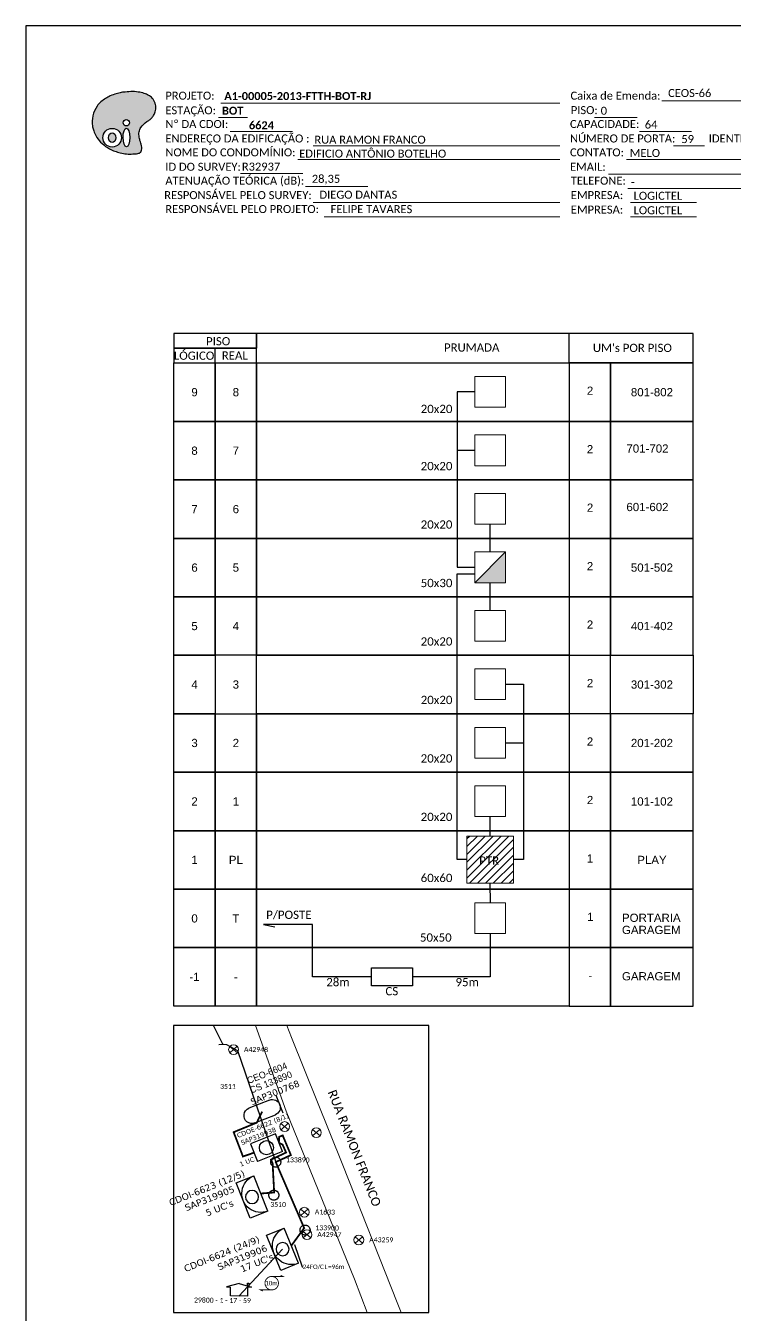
# Model space of a CAD drawing. Header units: inches. Extents: x 2255 to 2589, y -13081 to -12620.
# Drawn here: x 2254.9 to 2413.8, y -12908.5 to -12619.6 of the extents above; entities that cross this region are included whole.
import ezdxf
from ezdxf.enums import TextEntityAlignment as Align

# ---------------------------------------------------------------- set-up
doc = ezdxf.new("R2010")
doc.units = ezdxf.units.IN
doc.header["$MEASUREMENT"] = 0
doc.linetypes.add('PHANTOM2', pattern=[1.25, 0.625, -0.125, 0.125, -0.125, 0.125, -0.125])
doc.layers.add('10.4-Postes', color=1, linetype='Continuous', lineweight=0)
doc.layers.add('MUB_MEIOFIO', color=7, linetype='Continuous', lineweight=0)
for name, color, linetype in [('CD a instalar', 1, 'Continuous'), ('CDOE', 1, 'Continuous'), ('CDOI_PROJ', 1, 'Continuous'), ('CEO', 1, 'Continuous'), ('GIR_LV_EDIFICIOS', 7, 'Continuous'), ('label_cabos', 7, 'Continuous'), ('LAYOUT', 7, 'Continuous'), ('LEGENDAS_INFRAESTRUTURAS', 7, 'Continuous'), ('MUB_SEGMENTO', 7, 'Continuous'), ('NOS_DE_INFRAESTRUTURA', 7, 'Continuous'), ('surveys', 7, 'Continuous'), ('SURVEYS_LEGENDAS', 7, 'Continuous')]:
    doc.layers.add(name, color=color, linetype=linetype)
doc.styles.add('ARIAL', font='arial.ttf')
doc.styles.add('Legend', font='calibri.ttf')
doc.styles.add('siredit', font='verdana.ttf')
doc.styles.get("Standard").update_dxf_attribs({"font": 'arial.ttf'})
doc.styles.add('Style-font000', font='font000.shx')
doc.styles.add('WMF-Calibri0', font='calibri.ttf')
doc.styles.add('WMF-Calibri1', font='calibrib.ttf')
doc.linetypes.add('FENCELINE1', pattern='A,0.25,-0.1,[133,ltypeshp.shx,S=0.1,R=0,X=-0.1,Y=0],-0.1,1', length=1.45)

# ---------------------------------------------------------------- blocks, each defined once
blk = doc.blocks.new('OI')
h = blk.add_hatch(color=40)
edge = h.paths.add_edge_path()
edge.add_spline(control_points=[(4.35, -0.67), (3.92, -0.99), (3.26, -1.5), (2.81, -2.59), (2.9, -3.5), (3.06, -4.27), (3.31, -4.85), (3.37, -5.39), (3.4, -5.88), (3.2, -6.4), (2.54, -6.61), (1.65, -6.63), (0.55, -6.67), (-0.56, -6.42), (-1.61, -6.14), (-2.77, -5.61), (-3.92, -4.77), (-4.89, -3.7), (-5.34, -2.65), (-5.6, -1.94), (-5.85, -0.96), (-5.71, 0.47), (-5.1, 2.02), (-4.14, 3.02), (-3.3, 3.61), (-2.37, 4.16), (-1.36, 4.44), (-0.56, 4.7), (0.79, 4.85), (2.24, 4.97), (3.79, 4.57), (4.67, 4.21), (5.44, 3.65), (5.76, 2.99), (6.03, 2.21), (6.01, 1.46), (5.72, 0.64), (5.31, 0.08), (4.88, -0.38), (4.51, -0.55), (4.35, -0.67)], knot_values=[0, 0, 0, 0, 1.60434, 2.417191, 3.427595, 4.282808, 4.776746, 5.304182, 5.888771, 6.258406, 6.858137, 7.79129, 8.986195, 10.124242, 11.187857, 12.242908, 13.953784, 15.414161, 16.515391, 17.349188, 17.675853, 19.552021, 21.515531, 22.568638, 23.63245, 24.621084, 25.782718, 26.745347, 27.142653, 29.870543, 31.004649, 31.921532, 32.709589, 33.801391, 34.042471, 35.192333, 35.971461, 36.628871, 37.254359, 37.836911, 37.836911, 37.836911, 37.836911], degree=3, periodic=0)
h.paths.add_polyline_path([(1.13, -0.87, -1), (-0.04, -0.87, -1)], flags=16)
edge = h.paths.add_edge_path(flags=16)
edge.add_ellipse((0.56, -3.59), major_axis=(-0.02, 1.71), ratio=0.361305, start_angle=0, end_angle=360)
h.paths.add_polyline_path([(-0.36, -3.62, -1), (-3.8, -3.62, -1)], flags=16)
edge = h.paths.add_edge_path(flags=0)
edge.add_ellipse((-2.08, -3.62), major_axis=(0, 0.885), ratio=0.758294, start_angle=0, end_angle=360)
at = {"color": 40}
for centre, radius in [((-2.08, -3.62), 1.72), ((0.54, -0.87), 0.587)]:
    blk.add_circle(centre, radius, dxfattribs=at)
blk.add_ellipse((0.56, -3.59), major_axis=(-0.02, 1.71), ratio=0.361305, dxfattribs=at)
blk.add_ellipse((-2.08, -3.62), major_axis=(0, 0.885), ratio=0.758294, start_param=-3.141592653589792, end_param=3.141592653589792, dxfattribs=at)
at = {"color": 40, "start_tangent": (-0.800898, -0.598801), "end_tangent": (-0.800898, -0.598801)}
blk.add_spline([(4.35, -0.67), (3.2, -1.78), (2.9, -2.54), (2.92, -3.55), (3.12, -4.38), (3.28, -4.85), (3.37, -5.37), (3.35, -5.95), (3.2, -6.29), (2.66, -6.55), (1.73, -6.63), (0.54, -6.62), (-0.58, -6.41), (-1.6, -6.11), (-2.56, -5.67), (-3.95, -4.67), (-4.89, -3.56), (-5.37, -2.56), (-5.64, -1.78), (-5.72, -1.46), (-5.63, 0.42), (-4.84, 2.22), (-4.13, 2.99), (-3.27, 3.62), (-2.4, 4.09), (-1.3, 4.47), (-0.37, 4.72), (0.02, 4.77), (2.75, 4.8), (3.85, 4.53), (4.69, 4.16), (5.31, 3.68), (5.85, 2.73), (5.93, 2.5), (5.94, 1.35), (5.67, 0.62), (5.29, 0.08), (4.84, -0.36), (4.35, -0.67)], degree=3, dxfattribs=at)
blk = doc.blocks.new('CARIMBO')
at = {"color": 7, "lineweight": 0}
for points in [[(35.66, -16.79), (111.64, -16.79)], [(134.48, -16.3), (159.61, -16.3)], [(35.15, -20.06), (41.7, -20.06)], [(119.43, -20.02), (128.92, -20.02)], [(37.81, -23.14), (51.75, -23.14)], [(129.48, -23.14), (141.1, -23.14)], [(159.42, -23.14), (167.09, -23.14)], [(56.38, -26.37), (111.64, -26.37)], [(137.07, -26.37), (144.01, -26.37)], [(174.24, -26.37), (187.8, -26.37)], [(52.97, -29.48), (111.64, -29.48)], [(126.6, -29.48), (187.83, -29.48)], [(40.13, -32.55), (54.07, -32.55)], [(122.56, -32.72), (187.83, -32.72)], [(54.67, -35.52), (68.61, -35.52)], [(126.84, -35.96), (187.83, -35.96)], [(56.38, -39.07), (111.64, -39.07)], [(127.45, -39.07), (142.25, -39.07)], [(167.06, -39.07), (187.83, -39.07)], [(58.87, -42.31), (111.64, -42.31)], [(127.45, -42.31), (142.25, -42.31)], [(167.06, -42.31), (187.83, -42.31)]]:
    blk.add_lwpolyline(points, dxfattribs=at)
at = {"color": 7, "xscale": 1.213923925163967, "yscale": 1.213923925163967, "zscale": 1.213923925163967, "rotation": 0.1532896023949059}
blk.add_blockref('OI', (13.86, -20.16), dxfattribs=at)
at = {"color": 7, "lineweight": 0, "style": 'WMF-Calibri0'}
for s, height, p in [('PROJETO:', 1.793, (23.26, -16.04)), ('Caixa de Emenda:', 1.7927, (114.02, -16.04)), ('ESTAÇÃO:', 1.793, (23.26, -19.32)), ('PISO:', 1.793, (114.09, -19.28)), ('Nº DA CDOI:', 1.7927, (23.26, -22.39)), ('CAPACIDADE:', 1.7927, (113.91, -22.39)), ("UM's:", 1.793, (152.15, -22.39)), ('ENDEREÇO DA EDIFICAÇÃO :', 1.7927, (23.26, -25.63)), ('NÚMERO DE PORTA:', 1.7927, (113.91, -25.63)), ('IDENTIFICAÇÃO PREDIAL:', 1.7927, (144.99, -25.63)), ('NOME DO CONDOMÍNIO:', 1.7927, (23.26, -28.74)), ('CONTATO:', 1.793, (113.91, -28.74)), ('ID DO SURVEY:', 1.7927, (23.26, -31.97)), ('EMAIL:', 1.793, (113.91, -31.97)), ('ATENUAÇÃO TEÓRICA (dB):', 1.7927, (23.26, -35.09)), ('TELEFONE:', 1.793, (114.09, -35.09)), ('RESPONSÁVEL PELO SURVEY:', 1.7927, (23.02, -38.32)), ('EMPRESA:', 1.793, (114.09, -38.32)), ('TELEFONE:', 1.793, (153.7, -38.83)), ('RESPONSÁVEL PELO PROJETO:', 1.7927, (23.26, -41.44)), ('EMPRESA:', 1.793, (114.09, -41.56)), ('TELEFONE:', 1.793, (153.7, -42.06))]:
    blk.add_text(s, height=height, dxfattribs=at).set_placement(p)
at = {"color": 7, "lineweight": 0, "flags": 8}
for tag, p, style in [('PROJ', (36.46, -16.13), 'WMF-Calibri1'), ('CEOS-XX', (135.87, -15.46), 'WMF-Calibri0'), ('EST', (35.94, -19.41), 'WMF-Calibri1'), ('PISO_PTR', (120.78, -19.42), 'WMF-Calibri0'), ('CAPAC.', (130.66, -22.52), 'WMF-Calibri0'), ("UC'S", (160.78, -22.54), 'WMF-Calibri0'), ('LOGRADOURO', (56.65, -25.91), 'WMF-Calibri0'), ('N°', (138.85, -25.77), 'WMF-Calibri0'), ('N°PREDIO', (174.94, -25.77), 'WMF-Calibri0'), ('NOME_DO_COND.', (53.23, -29.02), 'WMF-Calibri0'), ('NOME_DO_CONTATO', (127.3, -28.89), 'WMF-Calibri0'), ('_ID_', (40.39, -31.94), 'WMF-Calibri0'), ('EMAIL', (123.26, -32.12), 'WMF-Calibri0'), ('O_POTEN', (56.06, -34.68), 'WMF-Calibri0'), ('TELEFONE', (127.55, -35.36), 'WMF-Calibri0'), ('RES_SURVEY', (57.78, -38.23), 'WMF-Calibri0'), ('EMP_RESP_SURVEY', (128.16, -38.47), 'WMF-Calibri0'), ('CONT_RESP_SURVEY', (167.76, -38.47), 'WMF-Calibri0'), ('RES_PROJ', (60.27, -41.47), 'WMF-Calibri0'), ('EMP_RESP_PROJ', (128.16, -41.71), 'WMF-Calibri0'), ('CONT_RESP_PROJ', (167.76, -41.71), 'WMF-Calibri0')]:
    blk.add_attdef(tag, p, '', height=1.79, dxfattribs=dict(at, style=style))
at = {"color": 7, "lineweight": 0, "style": 'WMF-Calibri1', "flags": 8}
blk.add_attdef("N° CDO'S", text='', height=1.79, dxfattribs=at).set_placement((44.78, -22.68), align=Align.CENTER)
blk = doc.blocks.new('MHMZ')
at = {"linetype": 'PHANTOM2'}
blk.add_circle((0, 0), 0.0000101, dxfattribs=at)
blk = doc.blocks.new('PTPT')
at = {"layer": '10.4-Postes', "color": 1, "linetype": 'PHANTOM2'}
for points in [[(-0.0000079, 0.0000104), (0.0000075, -0.000002)], [(0.000007, 0.0000109), (-0.0000074, -0.0000025)]]:
    blk.add_lwpolyline(points, dxfattribs=at)
at = {"layer": '10.4-Postes', "color": 1}
blk.add_circle((-0.0000002, 0.0000042), 0.00000987, dxfattribs=at)
blk = doc.blocks.new('LVLV')
for p, q in [((0.0000169, 0.0000264), (0.0000195, 0.0000264)), ((0.0000169, 0.0000205), (0.0000169, 0.0000264)), ((0.0000195, 0.0000264), (0.0000195, 0.0000198)), ((0, 0.0000254), (-0.0000251, 0.000018)), ((-0.0000251, 0.000018), (-0.0000173, 0.000018)), ((-0.0000172, 0), (-0.0000172, 0.0000179)), ((0.0000172, 0), (-0.0000172, 0)), ((0, 0.0000254), (0.0000251, 0.000018)), ((0.0000251, 0.000018), (0.0000172, 0.000018)), ((0.0000172, 0.000018), (0.0000172, 0))]:
    blk.add_line(p, q)
blk = doc.blocks.new('CDOE')
at = {"layer": 'CDOE'}
for p, q in [((1.42, 1.01), (-1.42, 1.01)), ((-1.42, 1.01), (-1.42, -1.01)), ((1.42, -1.01), (1.42, 1.01)), ((1.42, -1.01), (-1.42, -1.01))]:
    blk.add_line(p, q, dxfattribs=at)
blk.add_circle((0, 0), 0.749, dxfattribs=at)
at = {"layer": 'CDOE', "flags": 1}
for tag, height, style, p in [('ID', 0.502, 'siredit', (-0.81, 3.88)), ('FIBRAS_FUSIONADAS', 0.502, 'Style-font000', (-0.72, 3.08)), ('FIBRAS_RESERVA', 0.502, 'Style-font000', (-0.72, 2.25)), ('COORX', 0.335, 'siredit', (-0.71, 0)), ('COORY', 0.335, 'siredit', (-0.71, 0)), ('SPLITER_32_1', 0.435, 'siredit', (8.48, 0.9)), ('SPLITER_32_2', 0.435, 'siredit', (8.48, 0.23)), ('NºRAISER', 0.335, 'siredit', (1.72, -0.44)), ('NºPP', 0.335, 'siredit', (1.72, -1.11)), ('SPLITER_32_3', 0.435, 'siredit', (8.48, -0.44)), ('SPLITER_32_4', 0.435, 'siredit', (8.48, -1.04)), ('SPLITER_4/8_1', 0.335, 'siredit', (1.72, -1.78)), ('SPLITER_4/8_3', 0.335, 'siredit', (1.72, -2.45)), ('SPLITER_4/8_2', 0.335, 'siredit', (4.39, -1.78)), ('SPLITER_4/8_4', 0.335, 'siredit', (4.39, -2.45)), ('SPLITER_RESERVA_1', 0.435, 'siredit', (8.48, -1.77))]:
    blk.add_attdef(tag, text='', height=height, dxfattribs=dict(at, style=style)).set_placement(p, align=Align.MIDDLE_LEFT)
at = {"layer": 'CDOE', "style": 'siredit'}
for tag, p in [('CDO', (-1.4, 1.59)), ('TIPO_CDO', (1.72, 0.23)), ('Nº_UCS', (-1.47, -1.47))]:
    blk.add_attdef(tag, text='', height=0.502, dxfattribs=at).set_placement(p, align=Align.MIDDLE_LEFT)
blk = doc.blocks.new('ceo')
at = {"layer": 'CEO'}
for p, q in [((1.77, 1.77), (6.73, 1.77)), ((6.73, -1.77), (1.77, -1.77))]:
    blk.add_line(p, q, dxfattribs=at)
blk.add_lwpolyline([(0, -2.13), (0, 2.13)], dxfattribs=at)
for centre, start, end in [((1.77, 0), 90, 270), ((6.73, 0), 270, 90)]:
    blk.add_arc(centre, 1.77, start, end, dxfattribs=at)
at = {"layer": 'CEO', "style": 'siredit', "flags": 1}
for tag, height, p in [('ID', 0.887, (4.25, 9.07)), ('COORX', 0.739, (4.25, -1.77)), ('COORY', 0.739, (4.25, -1.77))]:
    blk.add_attdef(tag, text='', height=height, dxfattribs=at).set_placement(p, align=Align.MIDDLE_CENTER)
at = {"layer": 'CEO'}
for tag, height, style, p in [('LOCAL?', 1.5, 'Style-font000', (4.25, 5.37)), ('NOME?', 1.5, 'Style-font000', (4.25, 7.59)), ('TIPO?', 1.48, 'siredit', (4.25, 2.88))]:
    blk.add_attdef(tag, text='', height=height, dxfattribs=dict(at, style=style)).set_placement(p, align=Align.MIDDLE_CENTER)
at = {"layer": 'CEO', "style": 'Style-font000'}
blk.add_attdef('FIBRAS_RESERVA', text='', height=1.5, dxfattribs=at).set_placement((4.25, -2.94), align=Align.TOP_CENTER)
blk = doc.blocks.new('CDOI_PROJ')
at = {"layer": 'CDOI_PROJ', "color": 253}
for p, q in [((4.25, 4.25), (0, 4.25)), ((4.25, -4.25), (4.25, 4.25)), ((0, -4.25), (4.25, -4.25))]:
    blk.add_line(p, q, dxfattribs=at)
blk.add_lwpolyline([(0, -4.25), (0, 4.25)], dxfattribs=at)
blk.add_circle((2.12, 0), 1.47, dxfattribs=at)
blk.add_arc((0, 0), 4.25, 269.9724, 89.9724, dxfattribs=at)
at = {"layer": 'CDOI_PROJ', "color": 253, "flags": 1}
for tag, height, style, p in [('ID', 1.5, 'siredit', (0.01, 13.99)), ('FIBRAS_FUSIONADAS', 1.5, 'Style-font000', (0, 9.49)), ('FIBRAS_RESERVA', 1.5, 'Style-font000', (0, 6.99)), ('COORY', 1, 'siredit', (0, 0)), ('COORX', 1, 'siredit', (0, 0))]:
    blk.add_attdef(tag, text='', height=height, rotation=359.9724, dxfattribs=dict(at, style=style)).set_placement(p, align=Align.MIDDLE_LEFT)
at = {"layer": 'CDOI_PROJ', "color": 253, "style": 'siredit'}
for tag, height, p in [('Nº_UCs', 1.5, (0.01, 11.99)), ('CDO', 1.5, (7.25, 3.58)), ('SPLITER_32_1', 1.3, (27.46, 3.57)), ('TIPO_CDO', 1.5, (7.25, 1.58)), ('NºRAISER', 1, (7.25, -0.42)), ('SPLITER_32_2', 1.3, (27.46, 1.57)), ('SPLITER_32_3', 1.3, (27.46, -0.43)), ('NºPP', 1, (7.25, -2.42)), ('SPLITER_4/8_1', 1.3, (27.46, -2.43)), ('SPLITER_32_4', 1, (7.25, -4.42)), ('SPLITER_4/8_2', 1.3, (27.46, -4.43)), ('SPLITER_4/8_3', 1.3, (27.46, -6.43)), ('SPLITER_4/8_4', 1.3, (27.46, -8.43))]:
    blk.add_attdef(tag, text='', height=height, rotation=359.9724, dxfattribs=at).set_placement(p, align=Align.MIDDLE_LEFT)
blk = doc.blocks.new('A$C6FB0096B')
at = {"layer": 'LAYOUT', "color": 1, "const_width": 0.2}
blk.add_lwpolyline([(0, 1.51, 1.000012), (0, -1.51, 0.999978)], format="xyb", close=True, dxfattribs=at)
for points in [[(0, 1.51), (2.52, 1.51), (2.02, 1.77)], [(0, -1.51), (-2.52, -1.51), (-2.02, -1.77)]]:
    blk.add_lwpolyline(points, dxfattribs=at)
at = {"layer": 'LAYOUT', "color": 1}
blk.add_text('10m', height=1, dxfattribs=at).set_placement((-0.06, 0), align=Align.MIDDLE_CENTER)

msp = doc.modelspace()

# ---------------------------------------------------------------- hatches: boundary and pattern name
h = msp.add_hatch(color=1)
h.dxf.hatch_style = 1
h.paths.add_polyline_path([(2362.3, -12744.38), (2362.3, -12737.48), (2355.49, -12744.38)])
h = msp.add_hatch()
h.set_pattern_fill('ANSI31', color=1, scale=10)
h.set_pattern_definition([(45, (-11162.0913, -6134.8782), (-0.88388348, 0.88388348), [])])
h.paths.add_polyline_path([(2353.68, -12801.13), (2364.11, -12801.13), (2364.11, -12811.7), (2353.68, -12811.7)])
h.paths.add_polyline_path([(2355.97, -12808.03), (2361.41, -12808.03), (2361.41, -12805.25), (2355.97, -12805.25)], flags=24)

# ---------------------------------------------------------------- linework, layer by layer
for points in [[(2254.87, -12619.62), (2254.87, -13081.3), (2589, -13081.3), (2589, -12619.62)], [(2288.04, -12695.15), (2297.3, -12695.15), (2297.3, -12708.25), (2288.04, -12708.25)], [(2297.3, -12695.15), (2306.55, -12695.15), (2306.55, -12708.25), (2297.3, -12708.25)], [(2306.55, -12695.15), (2376.62, -12695.15), (2376.62, -12708.25), (2306.55, -12708.25)], [(2385.88, -12695.15), (2376.62, -12695.15), (2376.62, -12708.25), (2385.88, -12708.25)], [(2404.39, -12695.15), (2385.88, -12695.15), (2385.88, -12708.25), (2404.39, -12708.25)], [(2288.04, -12708.25), (2297.3, -12708.25), (2297.3, -12721.35), (2288.04, -12721.35)], [(2297.3, -12708.25), (2306.55, -12708.25), (2306.55, -12721.35), (2297.3, -12721.35)], [(2306.55, -12708.25), (2376.62, -12708.25), (2376.62, -12721.35), (2306.55, -12721.35)], [(2385.88, -12708.25), (2376.62, -12708.25), (2376.62, -12721.35), (2385.88, -12721.35)], [(2404.39, -12708.25), (2385.88, -12708.25), (2385.88, -12721.35), (2404.39, -12721.35)], [(2288.04, -12721.35), (2297.3, -12721.35), (2297.3, -12734.44), (2288.04, -12734.44)], [(2297.3, -12721.35), (2306.55, -12721.35), (2306.55, -12734.44), (2297.3, -12734.44)], [(2306.55, -12721.35), (2376.62, -12721.35), (2376.62, -12734.44), (2306.55, -12734.44)], [(2385.88, -12721.35), (2376.62, -12721.35), (2376.62, -12734.44), (2385.88, -12734.44)], [(2404.39, -12721.35), (2385.88, -12721.35), (2385.88, -12734.44), (2404.39, -12734.44)], [(2288.04, -12734.44), (2297.3, -12734.44), (2297.3, -12747.54), (2288.04, -12747.54)], [(2297.3, -12734.44), (2306.55, -12734.44), (2306.53, -12747.54), (2297.3, -12747.54)], [(2306.55, -12734.44), (2376.62, -12734.44), (2376.62, -12747.54), (2306.53, -12747.54)], [(2385.88, -12734.44), (2376.62, -12734.44), (2376.62, -12747.54), (2385.88, -12747.54)], [(2404.39, -12734.44), (2385.88, -12734.44), (2385.88, -12747.54), (2404.39, -12747.54)], [(2288.04, -12747.54), (2297.3, -12747.54), (2297.3, -12760.64), (2288.04, -12760.64)], [(2297.3, -12747.54), (2306.53, -12747.54), (2306.53, -12760.64), (2297.3, -12760.64)], [(2306.53, -12747.54), (2376.62, -12747.54), (2376.62, -12760.64), (2306.53, -12760.64)], [(2385.88, -12747.54), (2376.62, -12747.54), (2376.62, -12760.64), (2385.88, -12760.64)], [(2404.39, -12747.54), (2385.88, -12747.54), (2385.88, -12760.64), (2404.39, -12760.64)], [(2288.04, -12760.64), (2297.3, -12760.64), (2297.3, -12773.74), (2288.04, -12773.74)], [(2306.53, -12760.64), (2376.62, -12760.64), (2376.62, -12773.74), (2306.53, -12773.74)], [(2385.88, -12760.64), (2404.39, -12760.64), (2404.39, -12773.74), (2385.88, -12773.74)], [(2288.04, -12773.74), (2297.3, -12773.74), (2297.3, -12786.83), (2288.04, -12786.83)], [(2297.3, -12773.74), (2306.53, -12773.74), (2306.55, -12786.83), (2297.3, -12786.83)], [(2306.53, -12773.74), (2376.62, -12773.74), (2376.62, -12786.83), (2306.55, -12786.83)], [(2385.88, -12773.74), (2376.62, -12773.74), (2376.62, -12786.83), (2385.88, -12786.83)], [(2404.39, -12773.74), (2385.88, -12773.74), (2385.88, -12786.83), (2404.39, -12786.83)], [(2288.04, -12786.83), (2297.3, -12786.83), (2297.3, -12799.93), (2288.04, -12799.93)], [(2297.3, -12786.83), (2306.55, -12786.83), (2306.55, -12799.93), (2297.3, -12799.93)], [(2306.55, -12786.83), (2376.62, -12786.83), (2376.62, -12799.93), (2306.55, -12799.93)], [(2385.88, -12786.83), (2376.62, -12786.83), (2376.62, -12799.93), (2385.88, -12799.93)], [(2404.39, -12786.83), (2385.88, -12786.83), (2385.88, -12799.93), (2404.39, -12799.93)], [(2288.04, -12799.93), (2297.3, -12799.93), (2297.3, -12813.03), (2288.04, -12813.03)], [(2297.3, -12799.93), (2306.55, -12799.93), (2306.55, -12813.03), (2297.3, -12813.03)], [(2306.55, -12799.93), (2376.62, -12799.93), (2376.62, -12813.03), (2306.55, -12813.03)], [(2385.88, -12799.93), (2376.62, -12799.93), (2376.62, -12813.03), (2385.88, -12813.03)], [(2404.39, -12799.93), (2385.88, -12799.93), (2385.88, -12813.03), (2404.39, -12813.03)], [(2288.04, -12813.03), (2297.3, -12813.03), (2297.3, -12826.13), (2288.04, -12826.13)], [(2297.3, -12813.03), (2306.55, -12813.03), (2306.55, -12826.13), (2297.3, -12826.13)], [(2306.55, -12813.03), (2376.62, -12813.03), (2376.62, -12826.13), (2306.55, -12826.13)], [(2385.88, -12813.03), (2376.62, -12813.03), (2376.62, -12826.13), (2385.88, -12826.13)], [(2404.39, -12813.03), (2385.88, -12813.03), (2385.88, -12826.13), (2404.39, -12826.13)], [(2288.04, -12826.13), (2297.3, -12826.13), (2297.3, -12839.22), (2288.04, -12839.22)], [(2297.3, -12826.13), (2306.55, -12826.13), (2306.55, -12839.22), (2297.3, -12839.22)], [(2306.55, -12826.13), (2376.62, -12826.13), (2376.62, -12839.22), (2306.55, -12839.22)], [(2385.88, -12826.13), (2376.62, -12826.13), (2376.62, -12839.22), (2385.88, -12839.22)], [(2404.39, -12826.13), (2385.88, -12826.13), (2385.88, -12839.22), (2404.39, -12839.22)]]:
    msp.add_lwpolyline(points, close=True)
at = {"color": 0}
for points in [[(2288.01, -12691.86), (2306.55, -12691.86), (2306.55, -12688.57), (2288.01, -12688.57)], [(2288.01, -12695.15), (2306.55, -12695.15), (2306.55, -12691.86), (2288.01, -12691.86)]]:
    msp.add_lwpolyline(points, close=True, dxfattribs=at)
for points in [[(2306.5, -12695.15), (2404.39, -12695.15), (2404.39, -12688.57), (2306.5, -12688.57), (2306.55, -12688.57), (2306.55, -12691.86)], [(2306.55, -12695.15), (2306.55, -12688.57)], [(2376.62, -12695.15), (2376.62, -12688.57)], [(2297.3, -12695.15), (2297.3, -12691.86)], [(2297.3, -12760.64), (2297.3, -12773.74)], [(2385.88, -12799.93), (2385.88, -12813.03)], [(2385.88, -12813.03), (2385.88, -12826.13)], [(2385.88, -12826.13), (2385.88, -12839.22)]]:
    msp.add_lwpolyline(points)
at = {"color": 0, "lineweight": 0}
for points in [[(2355.49, -12698.19), (2362.3, -12698.19), (2362.3, -12705.09), (2355.49, -12705.09)], [(2355.49, -12711.29), (2362.3, -12711.29), (2362.3, -12718.18), (2355.49, -12718.18)], [(2355.49, -12724.39), (2362.3, -12724.39), (2362.3, -12731.28), (2355.49, -12731.28)], [(2355.49, -12737.48), (2362.3, -12737.48), (2362.3, -12744.38), (2355.49, -12744.38)], [(2355.49, -12750.58), (2362.3, -12750.58), (2362.3, -12757.48), (2355.49, -12757.48)], [(2355.49, -12763.68), (2362.3, -12763.68), (2362.3, -12770.57), (2355.49, -12770.57)], [(2355.49, -12776.78), (2362.3, -12776.78), (2362.3, -12783.67), (2355.49, -12783.67)], [(2355.49, -12789.87), (2362.3, -12789.87), (2362.3, -12796.77), (2355.49, -12796.77)], [(2353.68, -12801.13), (2364.11, -12801.13), (2364.11, -12811.7), (2353.68, -12811.7)], [(2355.49, -12816.07), (2362.3, -12816.07), (2362.3, -12822.96), (2355.49, -12822.96)]]:
    msp.add_lwpolyline(points, close=True, dxfattribs=at)
at = {"color": 1}
for points in [[(2355.49, -12701.64), (2351.48, -12701.64), (2351.48, -12740.93), (2355.49, -12740.93)], [(2355.49, -12714.74), (2351.48, -12714.74)], [(2358.89, -12737.48), (2358.89, -12731.28)], [(2362.3, -12737.48), (2355.49, -12744.38)], [(2353.68, -12806.42), (2351.48, -12806.42), (2351.48, -12742.38), (2355.49, -12742.38)], [(2358.89, -12750.58), (2358.89, -12744.38)], [(2362.3, -12767.13), (2366.36, -12767.13), (2366.36, -12806.42), (2364.11, -12806.42)], [(2362.3, -12780.22), (2366.36, -12780.22)], [(2358.89, -12801.13), (2358.89, -12796.77)], [(2332.3, -12832.66), (2319.06, -12832.66), (2319.06, -12820.94), (2308.15, -12820.93), (2310.65, -12821.44)], [(2358.89, -12822.96), (2358.89, -12832.67), (2341.52, -12832.67)]]:
    msp.add_lwpolyline(points, dxfattribs=at)
at = {"layer": 'CD a instalar'}
for p, q in [((2298.09, -12847.81), (2299.16, -12847.73)), ((2299.16, -12847.73), (2299.86, -12847.81)), ((2299.86, -12847.81), (2302.28, -12849.2)), ((2302.28, -12849.2), (2310.86, -12874.17))]:
    msp.add_line(p, q, dxfattribs=at)
at = {"layer": 'CD a instalar', "const_width": 0.4}
for points in [[(2307.82, -12862.84), (2306.62, -12865.33), (2301.43, -12867.47), (2301.43, -12867.47), (2303.52, -12872.92), (2306, -12872.06)], [(2314.36, -12892.89), (2317.23, -12888.94), (2310.86, -12874.17), (2314.26, -12872.6), (2312.42, -12868.19), (2311.61, -12868.52), (2311.57, -12869.83)], [(2307.52, -12881.21), (2310.51, -12880.97), (2310.16, -12874.44), (2309.81, -12873.62), (2313.18, -12872.03), (2312.39, -12870.24), (2311.57, -12869.83)]]:
    msp.add_lwpolyline(points, dxfattribs=at)
at = {"layer": 'GIR_LV_EDIFICIOS', "linetype": 'Continuous'}
msp.add_lwpolyline([(2358.94, -12816.07), (2358.89, -12811.7)], dxfattribs=at)
msp.add_lwpolyline([(2332.3, -12830.62), (2341.52, -12830.62), (2341.52, -12834.71), (2332.3, -12834.71)], close=True, dxfattribs=at)
at = {"layer": 'GIR_LV_EDIFICIOS', "color": 4, "linetype": 'Continuous'}
msp.add_lwpolyline([(2302.61, -12904.18), (2312.39, -12893.69)], dxfattribs=at)
at = {"layer": 'label_cabos', "linetype": 'Continuous'}
msp.add_lwpolyline([(2287.95, -12907.84), (2345.19, -12907.84), (2345.19, -12843.57), (2287.95, -12843.57)], close=True, dxfattribs=at)
for points in [[(2299.02, -12847.76), (2296.92, -12843.57)], [(2315.1, -12892.62), (2316.79, -12897.63), (2316.97, -12897.63)]]:
    msp.add_lwpolyline(points, dxfattribs=at)
for points in [[(2299.04, -12847.75), (2299.1, -12847.92), (2298.99, -12847.77)], [(2315.07, -12892.63), (2315.04, -12892.45), (2315.13, -12892.62)]]:
    msp.add_solid(points, dxfattribs=at)
at = {"layer": 'MUB_MEIOFIO', "color": 252, "linetype": 'Continuous'}
for points in [[(2306.29, -12843.57), (2313.23, -12862.75), (2328.54, -12900.43), (2331.37, -12907.84)], [(2313.32, -12843.57), (2314.42, -12846.26), (2325.9, -12874.86), (2338.07, -12905.6), (2338.93, -12907.84)]]:
    msp.add_lwpolyline(points, dxfattribs=at)

# ---------------------------------------------------------------- block references
ref = msp.add_blockref('CARIMBO', (2262.87, -12620.13))
ref.add_attrib('PROJ', 'A1-00005-2013-FTTH-BOT-RJ', (2299.33, -12636.26), dxfattribs={"color": 7, "lineweight": 0, "height": 1.7927, "style": 'WMF-Calibri1'})
ref.add_attrib('EST', 'BOT', (2298.82, -12639.54), dxfattribs={"color": 7, "lineweight": 0, "height": 1.793, "style": 'WMF-Calibri1'})
ref.add_attrib("N° CDO'S", '6624', dxfattribs={"color": 7, "lineweight": 0, "height": 1.793, "style": 'WMF-Calibri1'}).set_placement((2307.66, -12642.8), align=Align.CENTER)
ref.add_attrib('LOGRADOURO', 'RUA RAMON FRANCO', (2319.52, -12646.04), dxfattribs={"color": 7, "lineweight": 0, "height": 1.7927, "style": 'WMF-Calibri0'})
ref.add_attrib('NOME_DO_COND.', 'EDIFICIO ANTÔNIO BOTELHO', (2316.11, -12649.15), dxfattribs={"color": 7, "lineweight": 0, "height": 1.7927, "style": 'WMF-Calibri0'})
ref.add_attrib('_ID_', 'R32937', (2303.27, -12652.07), dxfattribs={"color": 7, "lineweight": 0, "height": 1.793, "style": 'WMF-Calibri0'})
ref.add_attrib('O_POTEN', '28,35', (2318.94, -12654.8), dxfattribs={"color": 7, "lineweight": 0, "height": 1.793, "style": 'WMF-Calibri0'})
ref.add_attrib('RES_SURVEY', 'DIEGO DANTAS', (2320.65, -12658.36), dxfattribs={"color": 7, "lineweight": 0, "height": 1.7927, "style": 'WMF-Calibri0'})
ref.add_attrib('RES_PROJ', 'FELIPE TAVARES', (2323.14, -12661.59), dxfattribs={"color": 7, "lineweight": 0, "height": 1.7927, "style": 'WMF-Calibri0'})
ref.add_attrib('CEOS-XX', 'CEOS-66', (2398.75, -12635.58), dxfattribs={"color": 7, "lineweight": 0, "height": 1.793, "style": 'WMF-Calibri0'})
ref.add_attrib('CAPAC.', '64', (2393.53, -12642.64), dxfattribs={"color": 7, "lineweight": 0, "height": 1.793, "style": 'WMF-Calibri0'})
ref.add_attrib("UC'S", '18', (2423.65, -12642.66), dxfattribs={"color": 7, "lineweight": 0, "height": 1.793, "style": 'WMF-Calibri0'})
ref.add_attrib('PISO_PTR', '0', (2383.66, -12639.55), dxfattribs={"color": 7, "lineweight": 0, "height": 1.79, "style": 'WMF-Calibri0'})
ref.add_attrib('N°', '59', (2401.72, -12645.9), dxfattribs={"color": 7, "lineweight": 0, "height": 1.793, "style": 'WMF-Calibri0'})
ref.add_attrib('NOME_DO_CONTATO', 'MELO', (2390.17, -12649.01), dxfattribs={"color": 7, "lineweight": 0, "height": 1.793, "style": 'WMF-Calibri0'})
ref.add_attrib('TELEFONE', '-', (2390.42, -12655.49), dxfattribs={"color": 7, "lineweight": 0, "height": 1.79, "style": 'WMF-Calibri0'})
ref.add_attrib('EMP_RESP_SURVEY', 'LOGICTEL', (2391.03, -12658.6), dxfattribs={"color": 7, "lineweight": 0, "height": 1.793, "style": 'WMF-Calibri0'})
ref.add_attrib('EMP_RESP_PROJ', 'LOGICTEL', (2391.03, -12661.84), dxfattribs={"color": 7, "lineweight": 0, "height": 1.793, "style": 'WMF-Calibri0'})
ref.add_attrib('CONT_RESP_SURVEY', '(21) 3232-4835', (2430.63, -12658.6), dxfattribs={"color": 7, "lineweight": 0, "height": 1.7927, "style": 'WMF-Calibri0'})
ref.add_attrib('CONT_RESP_PROJ', '(21) 3232-4835', (2430.63, -12661.84), dxfattribs={"color": 7, "lineweight": 0, "height": 1.7927, "style": 'WMF-Calibri0'})
at = {"layer": 'CDOE', "linetype": 'Continuous'}
ref = msp.add_blockref('CDOE', (2308.79, -12870.95), dxfattribs=dict(at, xscale=2.109342560987147, yscale=2.109342560987147, zscale=2.109342560987147, rotation=21.85137853752024))
ref.add_attrib('Nº_UCS', '1 UC', dxfattribs={"height": 1.059, "rotation": 21.8514, "style": 'siredit'}).set_placement((2302.82, -12874.73), align=Align.MIDDLE_LEFT)
ref.add_attrib('CDO', 'CDOE-6622 (8/1)', dxfattribs={"height": 1.0588, "rotation": 21.8514, "style": 'siredit'}).set_placement((2302.23, -12868.29), align=Align.MIDDLE_LEFT)
ref.add_attrib('TIPO_CDO', 'SAP319938', dxfattribs={"height": 1.059, "rotation": 21.8514, "style": 'siredit'}).set_placement((2303.09, -12869.9), align=Align.MIDDLE_LEFT)
at = {"layer": 'CDOI_PROJ'}
ref = msp.add_blockref('CDOI_PROJ', (2307.52, -12881.2), dxfattribs=dict(at, xscale=-1, rotation=21.77964058072518))
ref.add_attrib('TIPO_CDO', 'SAP319905', dxfattribs={"color": 253, "height": 1.5, "rotation": 21.8072, "style": 'siredit'}).set_placement((2290.56, -12884.49), align=Align.MIDDLE_LEFT)
ref.add_attrib('CDO', 'CDOI-6623 (12/5)', dxfattribs={"color": 253, "height": 1.5, "rotation": 21.8072, "style": 'siredit'}).set_placement((2287.03, -12883.33), align=Align.MIDDLE_LEFT)
ref.add_attrib('Nº_UCs', "5 UC's", dxfattribs={"color": 253, "height": 1.5, "rotation": 21.8072, "style": 'siredit'}).set_placement((2295.24, -12885.67), align=Align.MIDDLE_LEFT)
at = {"layer": 'CDOI_PROJ', "color": 1}
ref = msp.add_blockref('CDOI_PROJ', (2314.36, -12892.89), dxfattribs=dict(at, xscale=-1, rotation=22.11286184746022))
ref.add_attrib('TIPO_CDO', 'SAP319906', dxfattribs={"color": 1, "height": 1.5, "rotation": 22.1404, "style": 'siredit'}).set_placement((2297.9, -12897.77), align=Align.MIDDLE_LEFT)
ref.add_attrib('CDO', 'CDOI-6624 (24/9)', dxfattribs={"color": 1, "height": 1.5, "rotation": 22.1404, "style": 'siredit'}).set_placement((2290.39, -12898.14), align=Align.MIDDLE_LEFT)
ref.add_attrib('Nº_UCs', "17 UC's", dxfattribs={"color": 1, "height": 1.5, "rotation": 22.1404, "style": 'siredit'}).set_placement((2303.03, -12898.22), align=Align.MIDDLE_LEFT)
msp.add_blockref('A$C6FB0096B', (2309.96, -12901.3), dxfattribs=at)
at = {"layer": 'CEO', "linetype": 'FENCELINE1'}
ref = msp.add_blockref('ceo', (2311.76, -12861.26), dxfattribs=dict(at, xscale=-1, rotation=21.85117626232392))
ref.add_attrib('NOME?', 'CEO-6604', dxfattribs={"height": 1.499, "rotation": 21.8512, "style": 'Style-font000'}).set_placement((2308.93, -12854.22), align=Align.MIDDLE_CENTER)
ref.add_attrib('LOCAL?', 'CS 133890', dxfattribs={"height": 1.499, "rotation": 21.8512, "style": 'Style-font000'}).set_placement((2309.76, -12856.27), align=Align.MIDDLE_CENTER)
ref.add_attrib('TIPO?', 'SAP300768', dxfattribs={"height": 1.478, "rotation": 21.8512, "style": 'siredit'}).set_placement((2310.69, -12858.59), align=Align.MIDDLE_CENTER)
at = {"layer": 'NOS_DE_INFRAESTRUTURA', "color": 1, "yscale": 111319.4907932736, "zscale": 111319.4907932736}
for p, xscale, rotation in [((2301.43, -12849.44), 111319.4907932736, 359.2851555405766), ((2312.87, -12866.68), 111319.4907932736, 359.2851165329939), ((2319.96, -12868.04), 111319.4907932736, 359.2850792706988), ((2317.3, -12885.86), 111319.4907932735, 359.285083780912), ((2317.86, -12890.9), 111319.4907932736, 359.2850800652042), ((2329.49, -12892.08), 111319.4907932736, 359.2850354953622)]:
    msp.add_blockref('PTPT', p, dxfattribs=dict(at, xscale=xscale, rotation=rotation))
at = {"layer": 'NOS_DE_INFRAESTRUTURA', "color": 5, "yscale": 111319.4907932736, "zscale": 111319.4907932736}
for p, xscale, rotation in [((2310.86, -12874.17), 111319.4907932736, 359.2851119182237), ((2310.43, -12881.58), 111319.4907932735, 359.2851112336821), ((2317.42, -12889.4), 111319.4907932736, 359.2850822145577)]:
    msp.add_blockref('MHMZ', p, dxfattribs=dict(at, xscale=xscale, rotation=rotation))
at = {"layer": 'surveys', "color": 0, "xscale": 111319.4907932736, "yscale": 111319.4907932736, "zscale": 111319.4907932736, "rotation": 359.2850871470254}
msp.add_blockref('LVLV', (2302.61, -12904.18), dxfattribs=at)

# ---------------------------------------------------------------- texts
at = {"color": 0, "style": 'WMF-Calibri0'}
for s, p in [('     PISO', (2292.01, -12691.21)), ('PRUMADA', (2348.55, -12692.61)), ("UM's POR PISO", (2381.9, -12692.7)), ('  LÓGICO', (2286.74, -12694.44)), ('    REAL', (2296.18, -12694.39))]:
    msp.add_text(s, height=1.84, dxfattribs=at).set_placement(p)
at = {"style": 'ARIAL'}
for s, p in [('2', (2381.27, -12701.37)), ('9', (2292.67, -12701.7)), ('8', (2301.93, -12701.7)), ('801-802', (2395.13, -12701.7)), ('8', (2292.67, -12714.8)), ('7', (2301.93, -12714.8)), ('2', (2381.27, -12714.47)), ('701-702', (2394.13, -12714.32)), ('2', (2381.27, -12727.57)), ('601-602', (2394.13, -12727.42)), ('7', (2292.67, -12727.89)), ('6', (2301.93, -12727.89)), ('6', (2292.67, -12740.99)), ('5', (2301.93, -12740.99)), ('2', (2381.27, -12740.67)), ('501-502', (2395.13, -12740.99)), ('5', (2292.67, -12754.09)), ('4', (2301.93, -12754.09)), ('2', (2381.27, -12753.76)), ('401-402', (2395.13, -12754.09)), ('4', (2292.67, -12767.19)), ('3', (2301.93, -12767.19)), ('2', (2381.27, -12766.86)), ('301-302', (2395.13, -12767.19)), ('3', (2292.67, -12780.28)), ('2', (2301.93, -12780.28)), ('2', (2381.27, -12779.96)), ('201-202', (2395.13, -12780.28)), ('2', (2292.67, -12793.38)), ('1', (2301.93, -12793.38)), ('2', (2381.27, -12793.06)), ('101-102', (2395.13, -12793.38)), ('1', (2292.67, -12806.48)), ('PL', (2301.93, -12806.48)), ('1', (2381.27, -12806.15)), ('PLAY', (2395.13, -12806.48)), ('0', (2292.67, -12819.58)), ('T', (2301.93, -12819.58)), ('1', (2381.32, -12819.25)), ('PORTARIA', (2394.99, -12819.44)), ('GARAGEM', (2394.99, -12822.16)), ('-1', (2292.67, -12832.67)), ('-', (2301.93, -12832.67)), ('-', (2381.32, -12832.35)), ('GARAGEM', (2394.99, -12832.54))]:
    msp.add_text(s, height=1.84, dxfattribs=at).set_placement(p, align=Align.MIDDLE_CENTER)
at = {"style": 'WMF-Calibri0'}
for s, p in [('20x20', (2343.33, -12706.37)), ('20x20', (2343.33, -12719.18)), ('20x20', (2343.33, -12732.27)), ('50x30', (2343.33, -12745.37)), ('20x20', (2343.33, -12758.47)), ('20x20', (2343.33, -12771.57)), ('20x20', (2343.33, -12784.66)), ('20x20', (2343.33, -12797.76)), ('PTR', (2356.43, -12807.56)), ('60x60', (2343.33, -12811.44)), ('P/POSTE', (2308.73, -12819.69)), ('50x50', (2343.16, -12824.79)), ('28m', (2322.18, -12834.78)), ('95m', (2351.13, -12834.78)), ('CS', (2335.43, -12836.81))]:
    msp.add_text(s, height=1.854, dxfattribs=at).set_placement(p)
at = {"layer": 'label_cabos', "linetype": 'Continuous', "style": 'Legend'}
for s, p in [('24FO/', (2316.91, -12898.13)), ('96', (2323.39, -12898.13)), ('C', (2320.79, -12898.13)), ('L', (2321.8, -12898.13)), ('=', (2322.58, -12898.13)), ('m', (2324.95, -12898.13))]:
    msp.add_text(s, height=1, dxfattribs=at).set_placement(p)
at = {"layer": 'LEGENDAS_INFRAESTRUTURAS', "color": 1, "style": 'Legend'}
for s, rotation, p in [('A42948', 359.2851, (2303.74, -12849.47)), ('A1633', 359.2851, (2319.61, -12885.89)), ('A42947', 359.2851, (2320.17, -12890.93)), ('A43259', 359.285, (2331.8, -12892.11))]:
    msp.add_text(s, height=1.113, rotation=rotation, dxfattribs=at).set_placement(p)
at = {"layer": 'LEGENDAS_INFRAESTRUTURAS', "color": 5, "style": 'Legend'}
for s, p in [('3511', (2298.39, -12857.76)), ('133890', (2313.17, -12874.2)), ('3510', (2309.64, -12884.2)), ('133900', (2319.73, -12889.43))]:
    msp.add_text(s, height=1.113, rotation=359.2851, dxfattribs=at).set_placement(p)
at = {"layer": 'MUB_SEGMENTO', "color": 252, "style": 'Legend'}
msp.add_text('RUA RAMON FRANCO', height=2, rotation=291.5553, dxfattribs=at).set_placement((2322.46, -12858.48))
at = {"layer": 'SURVEYS_LEGENDAS', "style": 'Legend'}
msp.add_text('29800 - 1 - 17 - 59', height=1.1132, rotation=359.2851, dxfattribs=at).set_placement((2292.55, -12905.62))

doc.saveas('drawing.dxf')
